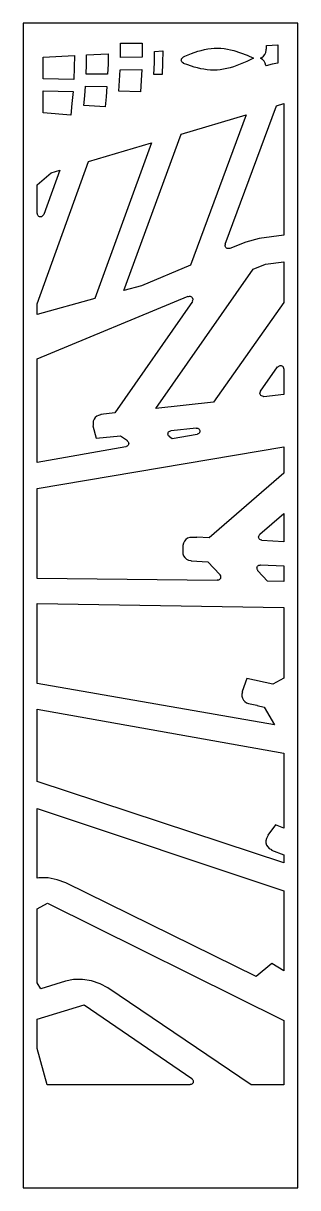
# Model space of a CAD drawing. Extents: x 0 to 400, y 0 to 1700.
import ezdxf

# ---------------------------------------------------------------- set-up
doc = ezdxf.new("R2010")
doc.units = 0
doc.layers.add('CUT', color=1, linetype='CONTINUOUS')
doc.layers.add('OUTLINE', color=7, linetype='CONTINUOUS')

msp = doc.modelspace()

# ---------------------------------------------------------------- linework, layer by layer
at = {"layer": 'CUT'}
for points in [[(173.4, 1671), (173.26, 1650.67), (141.45, 1649.91), (141.57, 1671)], [(354.04, 1662.44), (354.37, 1662.76), (354.6, 1662.8), (354.67, 1667.55), (371, 1668.4), (371, 1641.79), (362.91, 1640.28), (354.01, 1637.67), (354.02, 1637.99), (353.64, 1638.13), (353.51, 1638.3), (352.63, 1641.87), (350.97, 1644.81), (348.57, 1647.21), (346.51, 1648.37), (346.33, 1648.51), (346.2, 1648.93), (346.39, 1649.33), (347.57, 1649.83), (350.18, 1651.76), (352.19, 1654.3), (353.48, 1657.28), (353.96, 1660.52)], [(73.57, 1618.12), (29, 1618.89), (29, 1650.51), (74.68, 1652.9), (74.31, 1635.51)], [(92.28, 1653.82), (123.74, 1655.47), (123.46, 1640.55), (122.93, 1625.64), (91.52, 1625.84), (92.01, 1639.83)], [(191.37, 1659), (203.41, 1659.63), (203.09, 1642.38), (202.45, 1625.12), (190.43, 1625.2), (191.05, 1642.1)], [(232.08, 1642.91), (231.17, 1643.85), (230.58, 1645.01), (230.36, 1646.3), (230.43, 1647.17), (230.67, 1648.01), (231.06, 1648.78), (231.93, 1649.76), (233.25, 1650.58), (233.41, 1651.01), (233.36, 1651.23), (235.55, 1652.16), (245.07, 1655.91), (254.58, 1659.14), (259.34, 1660.49), (264.1, 1661.62), (268.86, 1662.52), (273.63, 1663.17), (278.4, 1663.56), (283.17, 1663.67), (287.94, 1663.5), (292.71, 1663.06), (297.49, 1662.35), (302.27, 1661.39), (307.05, 1660.17), (316.61, 1657.1), (326.16, 1653.34), (335.7, 1649.15), (325.94, 1644.44), (316.19, 1640.16), (306.47, 1636.58), (301.63, 1635.1), (296.79, 1633.88), (291.98, 1632.92), (287.17, 1632.22), (282.39, 1631.8), (277.62, 1631.66), (272.86, 1631.79), (268.12, 1632.18), (263.4, 1632.83), (258.69, 1633.71), (253.99, 1634.8), (249.3, 1636.09), (239.94, 1639.11), (233.56, 1641.5), (233.56, 1641.93), (233.43, 1642.13)], [(140.96, 1632.01), (172.77, 1632.71), (172.01, 1616.33), (170.96, 1599.96), (139.27, 1601.14), (140.25, 1616.57)], [(69.1, 1565.65), (29, 1569.23), (29, 1601.2), (72.43, 1600.36), (70.94, 1582.99)], [(121.95, 1607.77), (120.85, 1592.87), (119.5, 1577.98), (88.26, 1580.09), (89.52, 1594.06), (90.55, 1608.04)], [(294.42, 1375.72), (294.7, 1377.16), (294.63, 1377.38), (294.31, 1377.67), (369.22, 1579.56), (380, 1582.76), (380, 1390.81), (343.74, 1385.92), (324.19, 1380.68), (301.28, 1371.05), (300.98, 1371.37), (300.75, 1371.42), (299.29, 1371.07), (298.01, 1371.11), (297.19, 1371.35), (296.43, 1371.74), (295.47, 1372.57), (294.79, 1373.64), (294.52, 1374.46)], [(146.38, 1309.68), (229.99, 1538.19), (324.83, 1566.37), (243.75, 1346.87), (172.35, 1316.86)], [(186.96, 1525.4), (104.15, 1298.12), (20, 1275.06), (20, 1290.29), (95, 1498.08)], [(20.94, 1420.11), (20.69, 1420.94), (20.55, 1422.06), (20.41, 1422.25), (20, 1422.41), (20, 1464.23), (40.52, 1481.89), (53.27, 1485.68), (29.88, 1420.61), (29.68, 1420.65), (29.26, 1420.48), (28.52, 1419.17), (27.58, 1418.25), (26.42, 1417.64), (25.12, 1417.41), (23.81, 1417.57), (22.62, 1418.12), (21.63, 1418.98)], [(380, 1292.54), (277.35, 1146.88), (193.08, 1137.69), (335.01, 1340.86), (353.3, 1348.46), (380, 1351.94)], [(246.91, 1296.14), (246.65, 1295.31), (246.17, 1294.38), (246.17, 1294.15), (246.42, 1293.79), (133.55, 1131.19), (113.2, 1128.97), (113.11, 1128.58), (112.75, 1128.32), (109.76, 1127.62), (107.08, 1126.26), (104.81, 1124.28), (103.08, 1121.82), (102.01, 1119), (101.63, 1116.02), (101.99, 1113.01), (101.88, 1112.58), (101.54, 1112.36), (106.03, 1094.1), (141.78, 1097.86), (151.66, 1090.89), (151.55, 1090.48), (151.63, 1090.26), (152.42, 1089.52), (152.96, 1088.82), (153.35, 1088.07), (153.58, 1087.23), (153.64, 1086.38), (153.42, 1085.1), (153.07, 1084.32), (152.58, 1083.6), (151.95, 1083.01), (151.22, 1082.55), (149.84, 1082.06), (149.6, 1081.68), (149.6, 1081.47), (20, 1058.92), (20, 1210.01), (240.17, 1301.46), (240.46, 1301.15), (240.69, 1301.09), (242.19, 1301.44), (243.48, 1301.37), (244.32, 1301.12), (245.43, 1300.44), (246.29, 1299.47), (246.83, 1298.29), (246.94, 1297.87), (247.01, 1297)], [(345.87, 1162.52), (345.87, 1162.75), (345.63, 1163.12), (370.61, 1198.34), (371.03, 1198.23), (371.24, 1198.31), (371.98, 1199.09), (372.64, 1199.61), (373.41, 1200), (374.23, 1200.23), (375.08, 1200.3), (375.92, 1200.2), (376.73, 1199.94), (377.83, 1199.27), (378.68, 1198.32), (379.08, 1197.56), (379.32, 1196.74), (379.45, 1195.65), (379.59, 1195.46), (380, 1195.3), (380, 1158.08), (350.52, 1154.86), (350.31, 1155.25), (350.11, 1155.37), (348.55, 1155.45), (347.3, 1155.89), (346.26, 1156.67), (345.7, 1157.36), (345.16, 1158.55), (344.98, 1159.85), (345.2, 1161.14)], [(212.48, 1103.96), (213.57, 1104.62), (215.05, 1105.01), (215.23, 1105.17), (215.35, 1105.6), (251.86, 1109.44), (252.07, 1109.05), (252.27, 1108.93), (253.4, 1108.91), (254.24, 1108.75), (255.05, 1108.41), (255.78, 1107.93), (256.39, 1107.31), (256.87, 1106.58), (257.3, 1105.36), (257.38, 1104.49), (257.18, 1103.2), (256.83, 1102.4), (256.33, 1101.68), (255.71, 1101.08), (254.97, 1100.61), (253.51, 1100.09), (253.35, 1099.92), (253.27, 1099.5), (217.06, 1093.2), (212.88, 1096.13), (212.97, 1096.32), (212.91, 1096.77), (211.82, 1097.83), (211.18, 1098.94), (210.89, 1100.18), (210.96, 1101.45), (211.4, 1102.65), (211.87, 1103.36)], [(283.26, 886.97), (282.85, 886.78), (282.69, 886.38), (20, 889.59), (20, 1020.79), (380, 1081.82), (380, 1043.44), (271.01, 948.77), (253.14, 949.69), (252.94, 949.27), (252.51, 949.12), (245.85, 949.46), (242.58, 949.2), (239.54, 948.12), (236.87, 946.28), (234.77, 943.82), (233.38, 940.9), (232.79, 937.68), (232.33, 928.87), (232.58, 925.62), (233.66, 922.56), (235.49, 919.9), (237.94, 917.81), (240.86, 916.41), (244.06, 915.81), (244.44, 915.57), (244.55, 915.18), (269.2, 913.82), (286.58, 895.18), (286.39, 894.78), (286.42, 894.55), (287.24, 893.31), (287.64, 892.1), (287.66, 890.82), (287.32, 889.59), (286.65, 888.52), (285.67, 887.66), (284.51, 887.14)], [(344.57, 953.21), (344.75, 953.62), (344.6, 954.02), (380, 984.54), (380, 943.16), (347.76, 944.82), (347.62, 945.23), (347.44, 945.38), (345.92, 945.7), (344.77, 946.33), (343.86, 947.25), (343.26, 948.42), (343.13, 948.83), (343.02, 949.7), (343.17, 950.99), (343.7, 952.18)], [(342.11, 907.87), (342.81, 908.39), (343.6, 908.76), (344.45, 908.98), (345.54, 909.05), (345.87, 909.36), (345.92, 909.58), (380, 907.69), (380, 885.2), (356.17, 885.49), (341.83, 900.76), (342.02, 901.16), (341.99, 901.39), (341.33, 902.3), (340.95, 903.08), (340.72, 903.93), (340.67, 904.8), (340.79, 905.66), (341.08, 906.48), (341.52, 907.22)], [(380, 743.9), (363.82, 735.21), (325.93, 743.3), (318.93, 724.28), (319.24, 724.02), (319.31, 723.81), (318.61, 720.61), (318.65, 717.59), (319.41, 714.67), (320.87, 712.02), (322.92, 709.8), (325.44, 708.14), (328.32, 707.14), (340.52, 704.48), (340.9, 704.22), (340.98, 703.77), (351.35, 701.51), (365.99, 675.62), (20, 735.98), (20, 852.77), (380, 846.86)], [(361.79, 493), (380, 485.93), (380, 474.54), (20, 593.12), (20, 698.63), (380, 634.29), (380, 525.01), (367.7, 529.74), (356.59, 514.55), (356.83, 514.16), (356.72, 513.71), (355.97, 512.68), (354.4, 509.8), (353.64, 506.66), (353.71, 503.42), (354.62, 500.32), (356.3, 497.56), (358.64, 495.33), (361.7, 493.6), (361.81, 493.4)], [(339.51, 308.49), (62.04, 444.95), (49.51, 449.72), (36.09, 452.25), (22.64, 452.37), (20, 451.9), (20, 553.85), (380, 433.64), (380, 316.84), (362.09, 327.22)], [(332.27, 150), (123.34, 291.71), (112.15, 297.83), (99.58, 302.05), (86.38, 304.13), (73.37, 303.96), (61.31, 301.54), (25.72, 290.56), (20, 299.24), (20, 407.09), (35.11, 415.48), (380, 244.17), (380, 150)], [(246.19, 151.6), (245.48, 151.12), (244.69, 150.79), (243.16, 150.55), (242.97, 150.41), (242.81, 150), (34.97, 150), (20, 203.39), (20, 246), (88.7, 266.85), (245.75, 159.46), (245.66, 159.26), (245.72, 158.82), (246.56, 158.08), (247.09, 157.41), (247.49, 156.65), (247.79, 155.4), (247.72, 154.12), (247.47, 153.29), (247.06, 152.54)]]:
    msp.add_lwpolyline(points, close=True, dxfattribs=at)
at = {"layer": 'OUTLINE'}
msp.add_lwpolyline([(0, 0), (400, 0), (400, 1700), (0, 1700)], close=True, dxfattribs=at)

doc.saveas('drawing.dxf')
